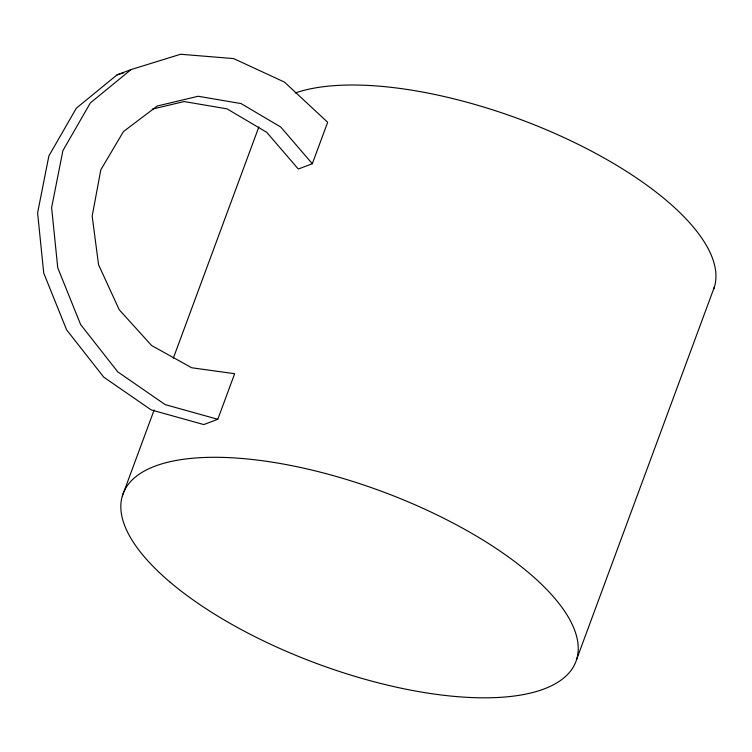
<?xml version="1.0" encoding="UTF-8"?>
<svg xmlns="http://www.w3.org/2000/svg" width="752" height="752" viewBox="0 0 752 752"><rect width="100%" height="100%" fill="white"/><g stroke="black" fill="none" stroke-linecap="round" stroke-linejoin="round"><path stroke-width="1.13" d="M122.379 495.878L154.16 409.972M173.308 358.206L258.867 126.909M312.315 163.748L327.656 122.285L284.491 82.109L233.646 58.59L180.602 54.257L131.055 69.579L117.039 74.862L76.347 108.185L48.88 155.918L37.6 212.919L43.729 273.051L66.599 329.837L103.748 377.147L151.18 409.906L203.773 424.57L217.789 419.287L234.652 373.706L191.704 367.756L151.584 345.516L119.211 309.711L98.559 264.742L92.167 216.134L100.815 169.849L123.441 131.572L157.281 105.994L198.161 96.265L241.082 103.579L280.75 127.032L312.315 163.748L298.3 169.031L266.734 132.314L227.057 108.861L184.146 101.548L152.346 109.115M576.69 659.241L714.4 286.963M131.055 69.579L90.362 102.902L62.895 150.626L51.615 207.637L57.744 267.768L80.614 324.544L117.763 371.864L165.196 404.623L217.789 419.287M117.039 74.862L123.648 72.822M295.263 92.966A241.458 92.007 20.3 0 1 567.196 139.054A241.458 92.007 20.3 0 1 713.714 289.022M170.178 582.227A241.458 92.007 20.3 0 0 562.092 679.31A241.458 92.007 20.3 0 0 316.338 471.156A241.458 92.007 20.3 0 0 170.178 582.227"/></g></svg>
